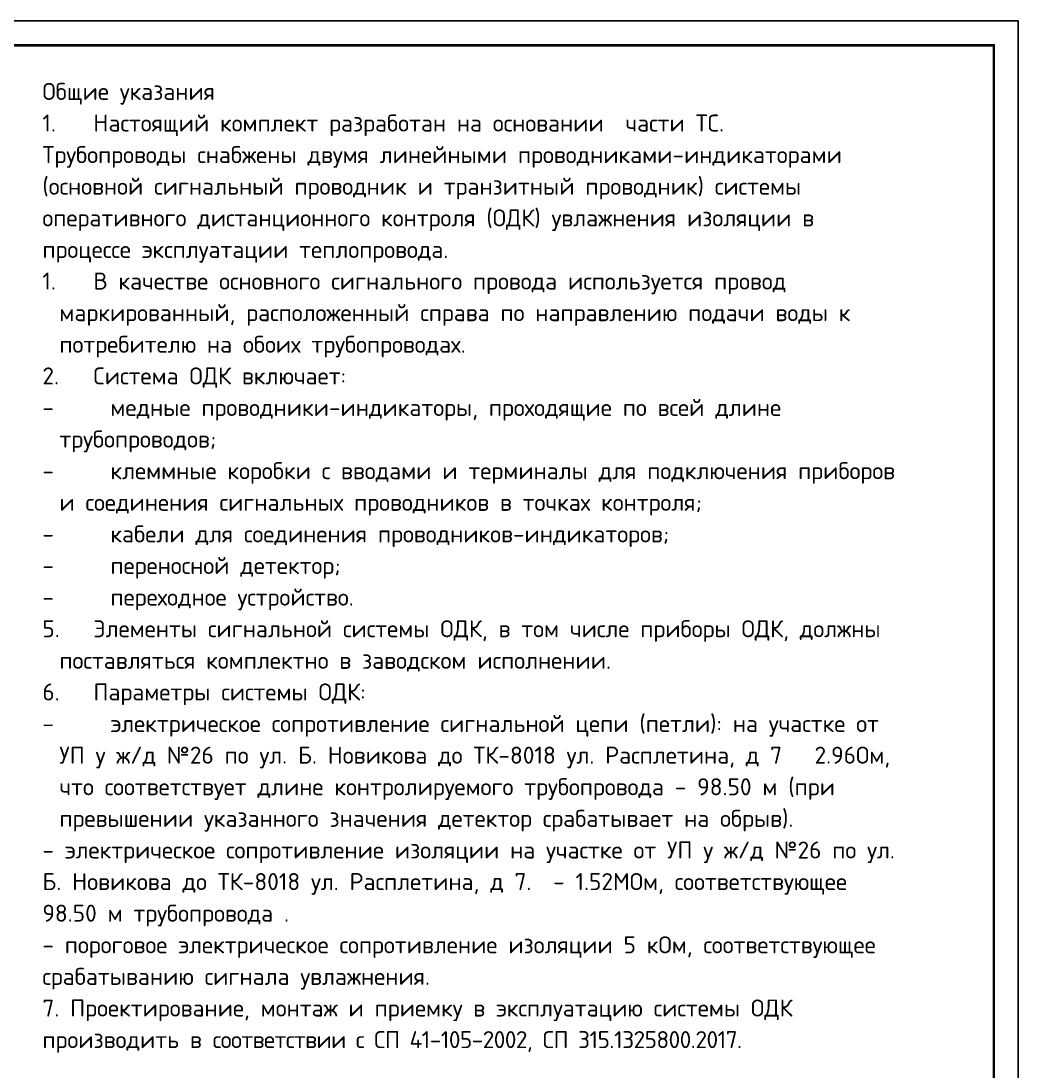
# Model space of a CAD drawing. Header units: millimetres. Extents: x -112426 to 8831, y 1218 to 38707.
# Drawn here: x 1899.4 to 2104.6, y 2352.1 to 2568.1 of the extents above; entities that cross this region are included whole.
import ezdxf
from ezdxf.enums import TextEntityAlignment as Align

# ---------------------------------------------------------------- set-up
doc = ezdxf.new("R2010")
doc.units = ezdxf.units.MM
doc.layers.add('Размер 3.5', color=250, linetype='Continuous', lineweight=35)
doc.layers.add('Размеры на чертеже', color=250, linetype='Continuous', lineweight=25)
doc.styles.add('-ISOCPEUR-', font='isocpeur.ttf')
doc.styles.get("Standard").update_dxf_attribs({"font": 'arial.ttf'})

# ---------------------------------------------------------------- blocks, each defined once
blk = doc.blocks.new('*U168')
blk.add_lwpolyline([(0, 0), (420, 0), (420, -297), (0, -297)], close=True)
at = {"const_width": 0.5}
blk.add_lwpolyline([(20, -5), (415, -5), (415, -292), (20, -292)], close=True, dxfattribs=at)
at = {"style": '-ISOCPEUR-'}
blk.add_attdef('РАЗРАБОТАЛ', text='', height=2.5, dxfattribs=at).set_placement((250.5, -264.22), align=Align.MIDDLE_LEFT)
at = {"style": '-ISOCPEUR-', "flags": 8}
for tag, height, p in [('ДАТА', 2.5, (290.07, -264.4)), ('ДАТА1', 2.5, (290.07, -269.4)), ('ЛИСТ', 3, (386.39, -271.92)), ('ЛИСТОВ', 3, (403.89, -271.92)), ('ФОРМАТ', 3, (380.97, -294.75))]:
    blk.add_attdef(tag, text='', height=height, dxfattribs=at).set_placement(p, align=Align.MIDDLE_CENTER)
at = {"style": '-ISOCPEUR-'}
blk.add_attdef('ПРОВЕРИЛ', (250.75, -270.73), '', height=2.5, dxfattribs=at)
at = {"lineweight": 30, "flags": 104}
blk.add_attdef('ИМЯ_ЧЕРТЕЖА', text='', height=3, dxfattribs=at).set_placement((333.63, -284.13), align=Align.MIDDLE_CENTER)

msp = doc.modelspace()

# ---------------------------------------------------------------- block references
at = {"layer": 'Размеры на чертеже', "lineweight": 90}
msp.add_blockref('*U168', (1684.612, 2568.059), dxfattribs=at)

# ---------------------------------------------------------------- texts
at = {"layer": 'Размер 3.5', "insert": (1903.815, 2555.318), "char_height": 3.5, "width": 175.97762, "attachment_point": 1, "line_spacing_factor": 1.114286, "style": '-ISOCPEUR-'}
msp.add_mtext('Общие указания\\P\\pxi-1,l1,t3,4;1.^IНастоящий комплект разработан на основании  части ТС.\\P\\pi0,l0,tz;Трубопроводы снабжены двумя линейными проводниками-индикаторами (основной сигнальный проводник и транзитный проводник) системы оперативного дистанционного контроля (ОДК) увлажнения изоляции в процессе эксплуатации теплопровода.\\P\\pi-1,l1,t3,4;1.^IВ качестве основного сигнального провода используется провод маркированный, расположенный справа по направлению подачи воды к потребителю на обоих трубопроводах.\\P2.^IСистема ОДК включает:\\P\\ptz;-^Iмедные проводники-индикаторы, проходящие по всей длине трубопроводов;\\P-^Iклеммные коробки с вводами и терминалы для подключения приборов и соединения сигнальных проводников в точках контроля;\\P-^Iкабели для соединения проводников-индикаторов;\\P-^Iпереносной детектор;\\P-^Iпереходное устройство.\\P\\pt3,4;5.^IЭлементы сигнальной системы ОДК, в том числе приборы ОДК, должны поставляться комплектно в заводском исполнении.\\P6.^IПараметры системы ОДК:\\P\\ptz;-^Iэлектрическое сопротивление сигнальной цепи (петли): на участке от УП у ж/д №26 по ул. Б. Новикова до ТК-8018 ул. Расплетина, д 7   2.96Ом, что соответствует длине контролируемого трубопровода - 98.50 м (при превышении указанного значения детектор срабатывает на обрыв).\\P\\pi0,l0;- электрическое сопротивление изоляции на участке от УП у ж/д №26 по ул. Б. Новикова до ТК-8018 ул. Расплетина, д 7.  - 1.52МОм, соответствующее 98.50 м трубопровода .\\P- пороговое электрическое сопротивление изоляции 5 кОм, соответствующее срабатыванию сигнала увлажнения.\\P7. Проектирование, монтаж и приемку в эксплуатацию системы ОДК производить в {\\T0.95;\\C7;соответствии с СП 41-105-2002, СП 315.1325800.2017.}', dxfattribs=at)

doc.saveas('drawing.dxf')
